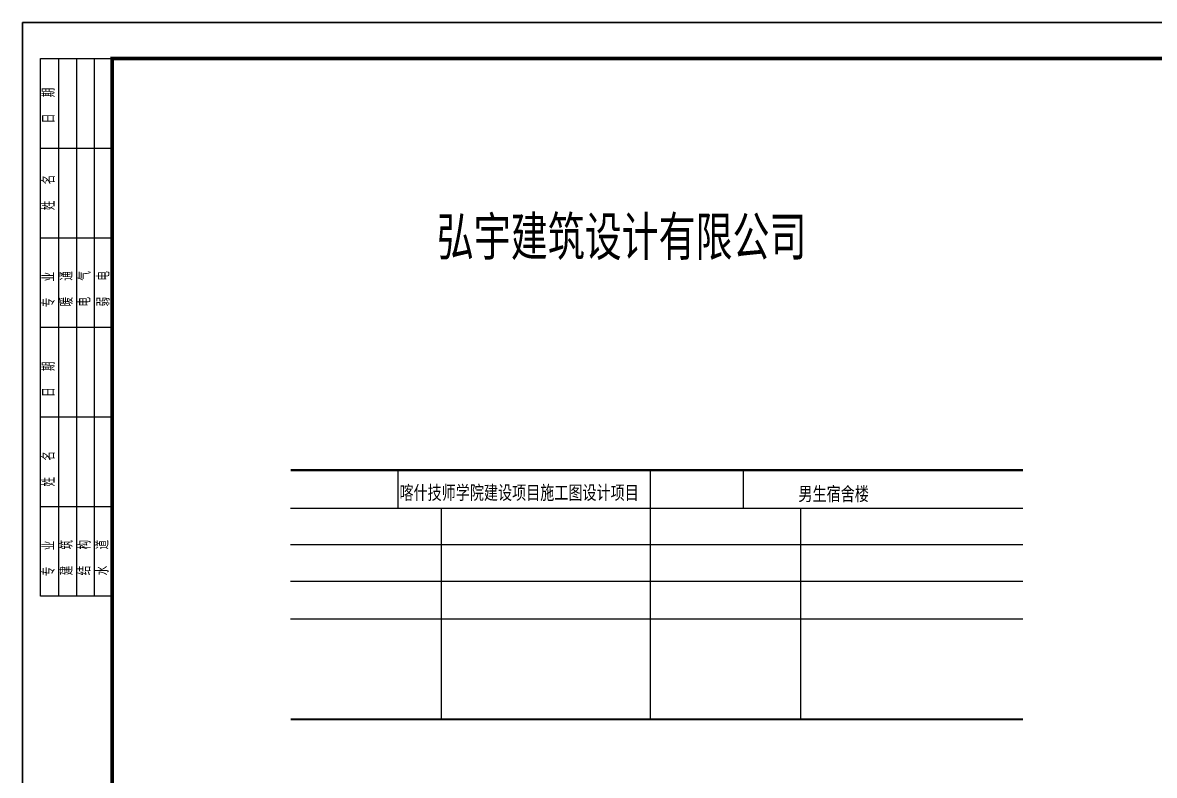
# Model space of a CAD drawing. Extents: x 174641 to 414490, y 73126 to 493158.
# Drawn here: x 176980 to 208555, y 407734 to 428734 of the extents above; entities that cross this region are included whole.
import ezdxf

# ---------------------------------------------------------------- set-up
doc = ezdxf.new("R2010")
doc.units = 0
doc.header["$LTSCALE"] = 1000
doc.header["$MEASUREMENT"] = 0
doc.layers.add('PUB_TITLE', color=7, linetype='Continuous')
doc.layers.add('TWT_TITLE', color=7, linetype='Continuous')
doc.styles.add('-宋体', font='', dxfattribs={"width": 0.8})
doc.styles.add('_TEL_DIM', font='simhei.ttf', dxfattribs={"width": 0.8, "height": 3.5})
doc.styles.get("Standard").update_dxf_attribs({"font": 'gbenor.shx', "bigfont": 'gbcbig.shx'})
doc.styles.get('-宋体').set_extended_font_data('SimSun')

# ---------------------------------------------------------------- blocks, each defined once
blk = doc.blocks.new('$titleblk$00000094')
for p, q in [((-150, 20), (0, 20)), ((-150, 0), (-150, 20)), ((-125, 20), (-125, 0)), ((-100, 20), (-100, 0)), ((-75, 20), (-75, 0)), ((-50, 20), (-50, 0)), ((-25, 20), (-25, 0)), ((0, 20), (0, 0)), ((0, 15), (-150, 15)), ((0, 10), (-150, 10)), ((0, 5), (-150, 5))]:
    blk.add_line(p, q)
at = {"width": 0.8}
for s, p in [(' 专   业', (-145.93, 16)), (' 姓   名', (-120.93, 16)), (' 日   期', (-95.93, 16)), (' 专   业', (-70.93, 16)), (' 姓   名', (-43.85, 16)), (' 日   期', (-19.57, 16)), ('建   筑', (-144.19, 11)), ('暖   通', (-69.19, 11)), ('结   构', (-144.19, 6)), ('电   气', (-69.19, 6)), ('水   道', (-144.19, 1)), ('弱   电', (-69.19, 0.73))]:
    blk.add_text(s, height=3.5, rotation=0, dxfattribs=at).set_placement(p)

msp = doc.modelspace()

# ---------------------------------------------------------------- linework, layer by layer
for p, q in [((187456.3, 415186.4), (187456.3, 416247.5)), ((194486.4, 416247.5), (194486.4, 409298.6)), ((197091.4, 415186.4), (197091.4, 416247.5)), ((184456.3, 415186.4), (204886.9, 415186.4)), ((188655.9, 415186.4), (188655.9, 409298.6)), ((198686, 415186.4), (198686, 409298.6)), ((184456.3, 414175.9), (204886.9, 414175.9)), ((184456.3, 413152.7), (204886.9, 413152.7)), ((184456.3, 412100.2), (204886.9, 412100.2))]:
    msp.add_line(p, q)
at = {"const_width": 60}
for points in [[(184456.3, 416247.5), (204886.9, 416247.5)], [(184456.3, 409298.6), (204886.9, 409298.6)]]:
    msp.add_lwpolyline(points, dxfattribs=at)
at = {"layer": 'PUB_TITLE', "color": 0}
for p, q in [((176979.8, 386733.8), (176979.8, 428733.8)), ((176979.8, 428733.8), (236379.8, 428733.8)), ((235379.8, 427733.8), (179479.8, 427733.8)), ((179479.8, 427733.8), (179479.8, 387733.8))]:
    msp.add_line(p, q, dxfattribs=at)
at = {"layer": 'TWT_TITLE'}
msp.add_lwpolyline([(176979.8, 386733.8), (251279.8, 386733.8), (251279.8, 428733.8), (176979.8, 428733.8)], close=True, dxfattribs=at)
at = {"layer": 'TWT_TITLE', "const_width": 100}
msp.add_lwpolyline([(179479.8, 387733.8), (250279.8, 387733.8), (250279.8, 427733.8), (179479.8, 427733.8)], close=True, dxfattribs=at)

# ---------------------------------------------------------------- block references
at = {"layer": 'TWT_TITLE', "xscale": 100, "yscale": 100, "zscale": 100, "rotation": 90}
msp.add_blockref('$titleblk$00000094', (179479.8, 427733.8), dxfattribs=at)

# ---------------------------------------------------------------- texts
for s, height, style, width, p in [('弘宇建筑设计有限公司', 1080, '_TEL_DIM', 0.7, (188536.9, 422229.2)), ('喀什技师学院建设项目施工图设计项目', 384, '-宋体', 0.75, (187492.9, 415430.2)), ('男生宿舍楼', 384, '-宋体', 0.75, (198625.5, 415396.1))]:
    msp.add_text(s, height=height, dxfattribs=dict(style=style, width=width)).set_placement(p)

doc.saveas('drawing.dxf')
